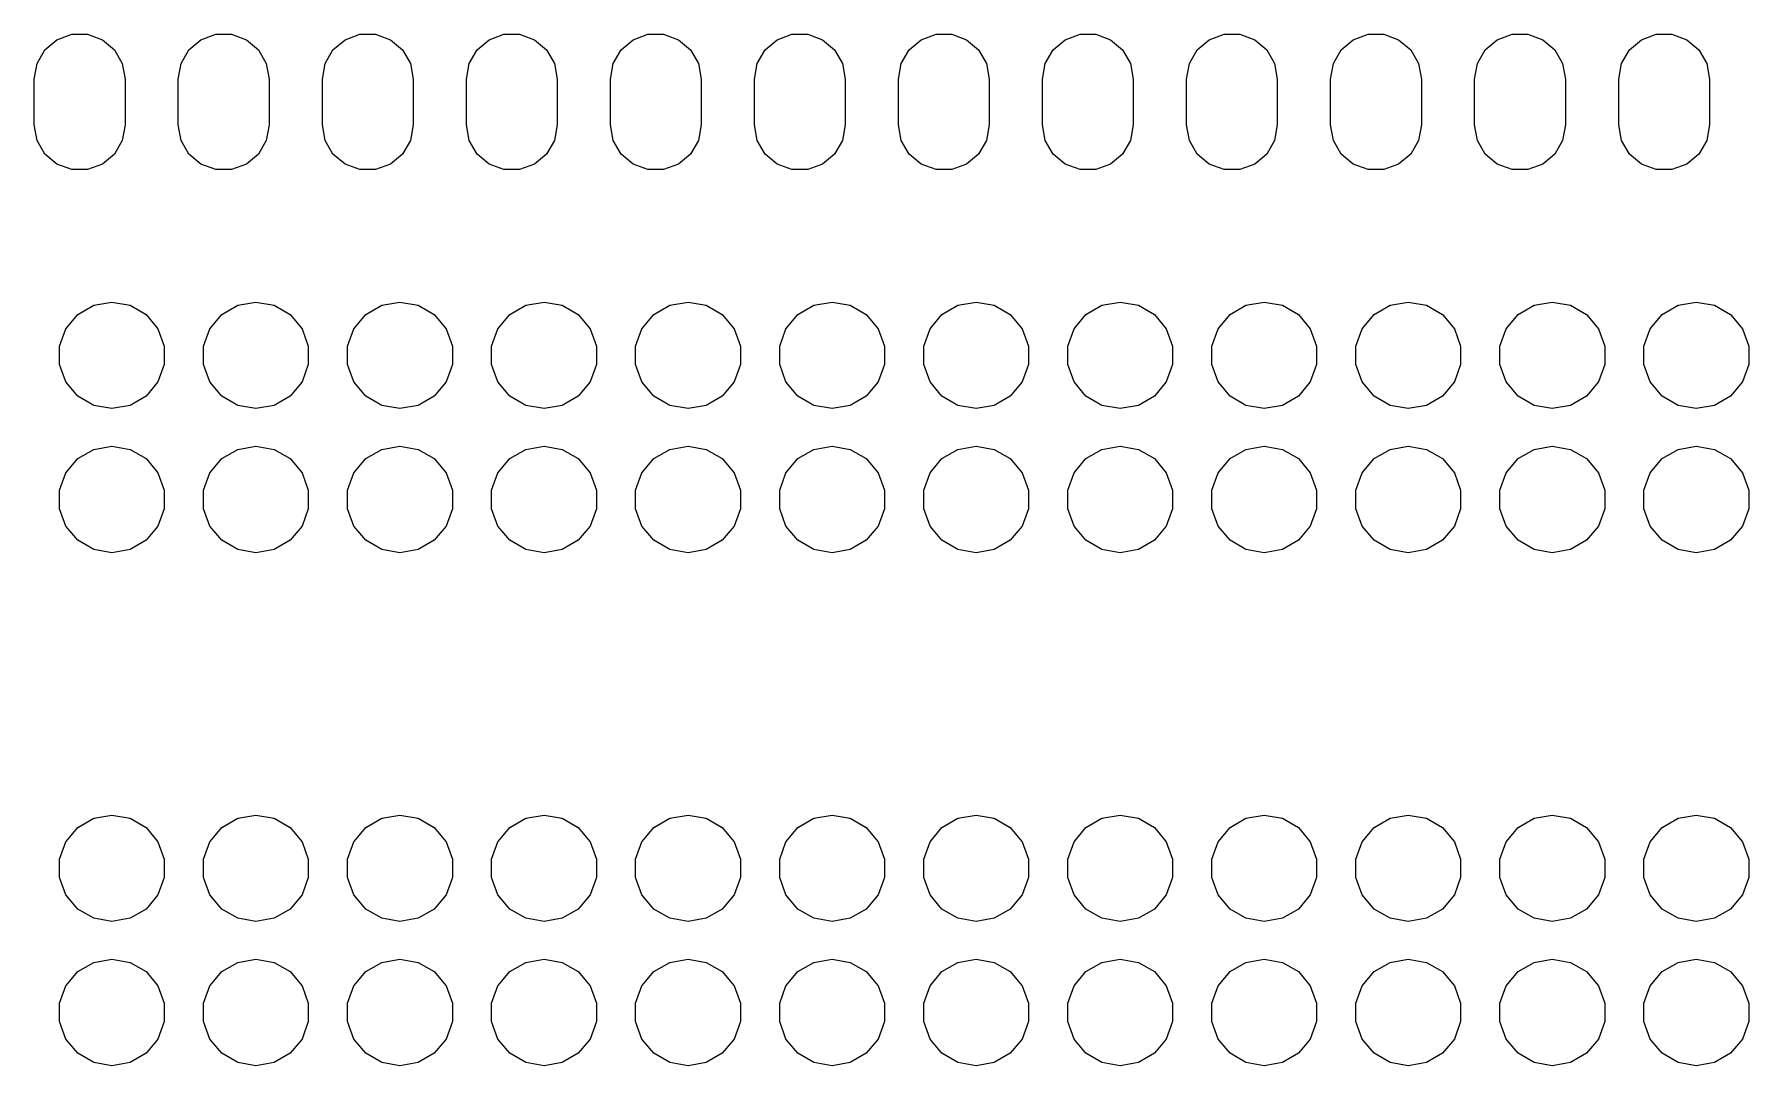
# Model space of a CAD drawing. Extents: x 97.7 to 162.8, y -112.8 to -72.9.
# Drawn here: x 97.69 to 127.92, y -111.43 to -93.25 of the extents above; entities that cross this region are included whole.
import ezdxf

# ---------------------------------------------------------------- set-up
doc = ezdxf.new("R2010")
doc.units = 0
doc.header["$MEASUREMENT"] = 0
doc.layers.add('BLACK', color=7, linetype='CONTINUOUS')

msp = doc.modelspace()

# ---------------------------------------------------------------- linework, layer by layer
at = {"layer": 'Black'}
for p, q in [((97.8787, -93.5262), (98.0915, -93.3476)), ((98.0915, -93.3476), (98.3526, -93.2526)), ((98.3526, -93.2526), (98.6304, -93.2526)), ((98.6304, -93.2526), (98.8915, -93.3476)), ((98.8915, -93.3476), (99.1043, -93.5262)), ((100.419, -93.5262), (100.631, -93.3476)), ((100.631, -93.3476), (100.893, -93.2526)), ((100.893, -93.2526), (101.17, -93.2526)), ((101.17, -93.2526), (101.431, -93.3476)), ((101.431, -93.3476), (101.644, -93.5262)), ((102.959, -93.5262), (103.171, -93.3476)), ((103.171, -93.3476), (103.433, -93.2526)), ((103.433, -93.2526), (103.71, -93.2526)), ((103.71, -93.2526), (103.971, -93.3476)), ((103.971, -93.3476), (104.184, -93.5262)), ((105.499, -93.5262), (105.712, -93.3476)), ((105.712, -93.3476), (105.973, -93.2526)), ((105.973, -93.2526), (106.25, -93.2526)), ((106.25, -93.2526), (106.511, -93.3476)), ((106.511, -93.3476), (106.724, -93.5262)), ((108.039, -93.5262), (108.251, -93.3476)), ((108.251, -93.3476), (108.513, -93.2526)), ((108.513, -93.2526), (108.79, -93.2526)), ((108.79, -93.2526), (109.051, -93.3476)), ((109.051, -93.3476), (109.264, -93.5262)), ((110.579, -93.5262), (110.791, -93.3476)), ((110.791, -93.3476), (111.053, -93.2526)), ((111.053, -93.2526), (111.33, -93.2526)), ((111.33, -93.2526), (111.591, -93.3476)), ((111.591, -93.3476), (111.804, -93.5262)), ((113.119, -93.5262), (113.331, -93.3476)), ((113.331, -93.3476), (113.593, -93.2526)), ((113.593, -93.2526), (113.87, -93.2526)), ((113.87, -93.2526), (114.131, -93.3476)), ((114.131, -93.3476), (114.344, -93.5262)), ((115.659, -93.5262), (115.871, -93.3476)), ((115.871, -93.3476), (116.133, -93.2526)), ((116.133, -93.2526), (116.41, -93.2526)), ((116.41, -93.2526), (116.671, -93.3476)), ((116.671, -93.3476), (116.884, -93.5262)), ((118.199, -93.5262), (118.411, -93.3476)), ((118.411, -93.3476), (118.673, -93.2526)), ((118.673, -93.2526), (118.95, -93.2526)), ((118.95, -93.2526), (119.212, -93.3476)), ((119.212, -93.3476), (119.424, -93.5262)), ((120.739, -93.5262), (120.951, -93.3476)), ((120.951, -93.3476), (121.213, -93.2526)), ((121.213, -93.2526), (121.49, -93.2526)), ((121.49, -93.2526), (121.751, -93.3476)), ((121.751, -93.3476), (121.964, -93.5262)), ((123.279, -93.5262), (123.491, -93.3476)), ((123.491, -93.3476), (123.753, -93.2526)), ((123.753, -93.2526), (124.03, -93.2526)), ((124.03, -93.2526), (124.291, -93.3476)), ((124.291, -93.3476), (124.504, -93.5262)), ((125.819, -93.5262), (126.031, -93.3476)), ((126.031, -93.3476), (126.293, -93.2526)), ((126.293, -93.2526), (126.57, -93.2526)), ((126.57, -93.2526), (126.831, -93.3476)), ((126.831, -93.3476), (127.044, -93.5262)), ((97.7397, -93.7668), (97.8787, -93.5262)), ((99.1043, -93.5262), (99.2433, -93.7668)), ((100.28, -93.7668), (100.419, -93.5262)), ((101.644, -93.5262), (101.783, -93.7668)), ((102.82, -93.7668), (102.959, -93.5262)), ((104.184, -93.5262), (104.323, -93.7668)), ((105.36, -93.7668), (105.499, -93.5262)), ((106.724, -93.5262), (106.863, -93.7668)), ((107.9, -93.7668), (108.039, -93.5262)), ((109.264, -93.5262), (109.403, -93.7668)), ((110.44, -93.7668), (110.579, -93.5262)), ((111.804, -93.5262), (111.943, -93.7668)), ((112.98, -93.7668), (113.119, -93.5262)), ((114.344, -93.5262), (114.483, -93.7668)), ((115.52, -93.7668), (115.659, -93.5262)), ((116.884, -93.5262), (117.023, -93.7668)), ((118.06, -93.7668), (118.199, -93.5262)), ((119.424, -93.5262), (119.563, -93.7668)), ((120.6, -93.7668), (120.739, -93.5262)), ((121.964, -93.5262), (122.103, -93.7668)), ((123.14, -93.7668), (123.279, -93.5262)), ((124.504, -93.5262), (124.643, -93.7668)), ((125.68, -93.7668), (125.819, -93.5262)), ((127.044, -93.5262), (127.183, -93.7668)), ((97.6915, -94.0404), (97.7397, -93.7668)), ((99.2433, -93.7668), (99.2915, -94.0404)), ((100.231, -94.0404), (100.28, -93.7668)), ((101.783, -93.7668), (101.831, -94.0404)), ((102.771, -94.0404), (102.82, -93.7668)), ((104.323, -93.7668), (104.371, -94.0404)), ((105.311, -94.0404), (105.36, -93.7668)), ((106.863, -93.7668), (106.911, -94.0404)), ((107.852, -94.0404), (107.9, -93.7668)), ((109.403, -93.7668), (109.451, -94.0404)), ((110.391, -94.0404), (110.44, -93.7668)), ((111.943, -93.7668), (111.991, -94.0404)), ((112.931, -94.0404), (112.98, -93.7668)), ((114.483, -93.7668), (114.531, -94.0404)), ((115.471, -94.0404), (115.52, -93.7668)), ((117.023, -93.7668), (117.072, -94.0404)), ((118.011, -94.0404), (118.06, -93.7668)), ((119.563, -93.7668), (119.611, -94.0404)), ((120.551, -94.0404), (120.6, -93.7668)), ((122.103, -93.7668), (122.151, -94.0404)), ((123.091, -94.0404), (123.14, -93.7668)), ((124.643, -93.7668), (124.691, -94.0404)), ((125.631, -94.0404), (125.68, -93.7668)), ((127.183, -93.7668), (127.231, -94.0404)), ((97.6915, -94.8496), (97.6915, -94.0404)), ((99.2915, -94.0404), (99.2915, -94.8496)), ((100.231, -94.8496), (100.231, -94.0404)), ((101.831, -94.0404), (101.831, -94.8496)), ((102.771, -94.8496), (102.771, -94.0404)), ((104.371, -94.0404), (104.371, -94.8496)), ((105.311, -94.8496), (105.311, -94.0404)), ((106.911, -94.0404), (106.911, -94.8496)), ((107.852, -94.8496), (107.852, -94.0404)), ((109.451, -94.0404), (109.451, -94.8496)), ((110.391, -94.8496), (110.391, -94.0404)), ((111.991, -94.0404), (111.991, -94.8496)), ((112.931, -94.8496), (112.931, -94.0404)), ((114.531, -94.0404), (114.531, -94.8496)), ((115.471, -94.8496), (115.471, -94.0404)), ((117.072, -94.0404), (117.072, -94.8496)), ((118.011, -94.8496), (118.011, -94.0404)), ((119.611, -94.0404), (119.611, -94.8496)), ((120.551, -94.8496), (120.551, -94.0404)), ((122.151, -94.0404), (122.151, -94.8496)), ((123.091, -94.8496), (123.091, -94.0404)), ((124.691, -94.0404), (124.691, -94.8496)), ((125.631, -94.8496), (125.631, -94.0404)), ((127.231, -94.0404), (127.231, -94.8496)), ((97.7397, -95.1232), (97.6915, -94.8496)), ((99.2915, -94.8496), (99.2433, -95.1232)), ((100.28, -95.1232), (100.231, -94.8496)), ((101.831, -94.8496), (101.783, -95.1232)), ((102.82, -95.1232), (102.771, -94.8496)), ((104.371, -94.8496), (104.323, -95.1232)), ((105.36, -95.1232), (105.311, -94.8496)), ((106.911, -94.8496), (106.863, -95.1232)), ((107.9, -95.1232), (107.852, -94.8496)), ((109.451, -94.8496), (109.403, -95.1232)), ((110.44, -95.1232), (110.391, -94.8496)), ((111.991, -94.8496), (111.943, -95.1232)), ((112.98, -95.1232), (112.931, -94.8496)), ((114.531, -94.8496), (114.483, -95.1232)), ((115.52, -95.1232), (115.471, -94.8496)), ((117.072, -94.8496), (117.023, -95.1232)), ((118.06, -95.1232), (118.011, -94.8496)), ((119.611, -94.8496), (119.563, -95.1232)), ((120.6, -95.1232), (120.551, -94.8496)), ((122.151, -94.8496), (122.103, -95.1232)), ((123.14, -95.1232), (123.091, -94.8496)), ((124.691, -94.8496), (124.643, -95.1232)), ((125.68, -95.1232), (125.631, -94.8496)), ((127.231, -94.8496), (127.183, -95.1232)), ((97.8787, -95.3638), (97.7397, -95.1232)), ((99.2433, -95.1232), (99.1043, -95.3638)), ((100.419, -95.3638), (100.28, -95.1232)), ((101.783, -95.1232), (101.644, -95.3638)), ((102.959, -95.3638), (102.82, -95.1232)), ((104.323, -95.1232), (104.184, -95.3638)), ((105.499, -95.3638), (105.36, -95.1232)), ((106.863, -95.1232), (106.724, -95.3638)), ((108.039, -95.3638), (107.9, -95.1232)), ((109.403, -95.1232), (109.264, -95.3638)), ((110.579, -95.3638), (110.44, -95.1232)), ((111.943, -95.1232), (111.804, -95.3638)), ((113.119, -95.3638), (112.98, -95.1232)), ((114.483, -95.1232), (114.344, -95.3638)), ((115.659, -95.3638), (115.52, -95.1232)), ((117.023, -95.1232), (116.884, -95.3638)), ((118.199, -95.3638), (118.06, -95.1232)), ((119.563, -95.1232), (119.424, -95.3638)), ((120.739, -95.3638), (120.6, -95.1232)), ((122.103, -95.1232), (121.964, -95.3638)), ((123.279, -95.3638), (123.14, -95.1232)), ((124.643, -95.1232), (124.504, -95.3638)), ((125.819, -95.3638), (125.68, -95.1232)), ((127.183, -95.1232), (127.044, -95.3638)), ((98.0915, -95.5424), (97.8787, -95.3638)), ((99.1043, -95.3638), (98.8915, -95.5424)), ((100.631, -95.5424), (100.419, -95.3638)), ((101.644, -95.3638), (101.431, -95.5424)), ((103.171, -95.5424), (102.959, -95.3638)), ((104.184, -95.3638), (103.971, -95.5424)), ((105.712, -95.5424), (105.499, -95.3638)), ((106.724, -95.3638), (106.511, -95.5424)), ((108.251, -95.5424), (108.039, -95.3638)), ((109.264, -95.3638), (109.051, -95.5424)), ((110.791, -95.5424), (110.579, -95.3638)), ((111.804, -95.3638), (111.591, -95.5424)), ((113.331, -95.5424), (113.119, -95.3638)), ((114.344, -95.3638), (114.131, -95.5424)), ((115.871, -95.5424), (115.659, -95.3638)), ((116.884, -95.3638), (116.671, -95.5424)), ((118.411, -95.5424), (118.199, -95.3638)), ((119.424, -95.3638), (119.212, -95.5424)), ((120.951, -95.5424), (120.739, -95.3638)), ((121.964, -95.3638), (121.751, -95.5424)), ((123.491, -95.5424), (123.279, -95.3638)), ((124.504, -95.3638), (124.291, -95.5424)), ((126.031, -95.5424), (125.819, -95.3638)), ((127.044, -95.3638), (126.831, -95.5424)), ((98.3526, -95.6374), (98.0915, -95.5424)), ((98.6304, -95.6374), (98.3526, -95.6374)), ((98.8915, -95.5424), (98.6304, -95.6374)), ((100.893, -95.6374), (100.631, -95.5424)), ((101.17, -95.6374), (100.893, -95.6374)), ((101.431, -95.5424), (101.17, -95.6374)), ((103.433, -95.6374), (103.171, -95.5424)), ((103.71, -95.6374), (103.433, -95.6374)), ((103.971, -95.5424), (103.71, -95.6374)), ((105.973, -95.6374), (105.712, -95.5424)), ((106.25, -95.6374), (105.973, -95.6374)), ((106.511, -95.5424), (106.25, -95.6374)), ((108.513, -95.6374), (108.251, -95.5424)), ((108.79, -95.6374), (108.513, -95.6374)), ((109.051, -95.5424), (108.79, -95.6374)), ((111.053, -95.6374), (110.791, -95.5424)), ((111.33, -95.6374), (111.053, -95.6374)), ((111.591, -95.5424), (111.33, -95.6374)), ((113.593, -95.6374), (113.331, -95.5424)), ((113.87, -95.6374), (113.593, -95.6374)), ((114.131, -95.5424), (113.87, -95.6374)), ((116.133, -95.6374), (115.871, -95.5424)), ((116.41, -95.6374), (116.133, -95.6374)), ((116.671, -95.5424), (116.41, -95.6374)), ((118.673, -95.6374), (118.411, -95.5424)), ((118.95, -95.6374), (118.673, -95.6374)), ((119.212, -95.5424), (118.95, -95.6374)), ((121.213, -95.6374), (120.951, -95.5424)), ((121.49, -95.6374), (121.213, -95.6374)), ((121.751, -95.5424), (121.49, -95.6374)), ((123.753, -95.6374), (123.491, -95.5424)), ((124.03, -95.6374), (123.753, -95.6374)), ((124.291, -95.5424), (124.03, -95.6374)), ((126.293, -95.6374), (126.031, -95.5424)), ((126.57, -95.6374), (126.293, -95.6374)), ((126.831, -95.5424), (126.57, -95.6374)), ((98.2472, -98.4407), (98.4567, -98.191)), ((98.4567, -98.191), (98.739, -98.028)), ((98.739, -98.028), (99.06, -97.9714)), ((99.06, -97.9714), (99.381, -98.028)), ((99.381, -98.028), (99.6633, -98.191)), ((99.6633, -98.191), (99.8728, -98.4407)), ((100.787, -98.4407), (100.997, -98.191)), ((100.997, -98.191), (101.279, -98.028)), ((101.279, -98.028), (101.6, -97.9714)), ((101.6, -97.9714), (101.921, -98.028)), ((101.921, -98.028), (102.203, -98.191)), ((102.203, -98.191), (102.413, -98.4407)), ((103.327, -98.4407), (103.537, -98.191)), ((103.537, -98.191), (103.819, -98.028)), ((103.819, -98.028), (104.14, -97.9714)), ((104.14, -97.9714), (104.461, -98.028)), ((104.461, -98.028), (104.743, -98.191)), ((104.743, -98.191), (104.953, -98.4407)), ((105.867, -98.4407), (106.077, -98.191)), ((106.077, -98.191), (106.359, -98.028)), ((106.359, -98.028), (106.68, -97.9714)), ((106.68, -97.9714), (107.001, -98.028)), ((107.001, -98.028), (107.283, -98.191)), ((107.283, -98.191), (107.493, -98.4407)), ((108.407, -98.4407), (108.617, -98.191)), ((108.617, -98.191), (108.899, -98.028)), ((108.899, -98.028), (109.22, -97.9714)), ((109.22, -97.9714), (109.541, -98.028)), ((109.541, -98.028), (109.823, -98.191)), ((109.823, -98.191), (110.033, -98.4407)), ((110.947, -98.4407), (111.157, -98.191)), ((111.157, -98.191), (111.439, -98.028)), ((111.439, -98.028), (111.76, -97.9714)), ((111.76, -97.9714), (112.081, -98.028)), ((112.081, -98.028), (112.363, -98.191)), ((112.363, -98.191), (112.573, -98.4407)), ((113.487, -98.4407), (113.697, -98.191)), ((113.697, -98.191), (113.979, -98.028)), ((113.979, -98.028), (114.3, -97.9714)), ((114.3, -97.9714), (114.621, -98.028)), ((114.621, -98.028), (114.903, -98.191)), ((114.903, -98.191), (115.113, -98.4407)), ((116.027, -98.4407), (116.237, -98.191)), ((116.237, -98.191), (116.519, -98.028)), ((116.519, -98.028), (116.84, -97.9714)), ((116.84, -97.9714), (117.161, -98.028)), ((117.161, -98.028), (117.443, -98.191)), ((117.443, -98.191), (117.653, -98.4407)), ((118.567, -98.4407), (118.777, -98.191)), ((118.777, -98.191), (119.059, -98.028)), ((119.059, -98.028), (119.38, -97.9714)), ((119.38, -97.9714), (119.701, -98.028)), ((119.701, -98.028), (119.983, -98.191)), ((119.983, -98.191), (120.193, -98.4407)), ((121.107, -98.4407), (121.317, -98.191)), ((121.317, -98.191), (121.599, -98.028)), ((121.599, -98.028), (121.92, -97.9714)), ((121.92, -97.9714), (122.241, -98.028)), ((122.241, -98.028), (122.523, -98.191)), ((122.523, -98.191), (122.733, -98.4407)), ((123.647, -98.4407), (123.857, -98.191)), ((123.857, -98.191), (124.139, -98.028)), ((124.139, -98.028), (124.46, -97.9714)), ((124.46, -97.9714), (124.781, -98.028)), ((124.781, -98.028), (125.063, -98.191)), ((125.063, -98.191), (125.273, -98.4407)), ((126.187, -98.4407), (126.397, -98.191)), ((126.397, -98.191), (126.679, -98.028)), ((126.679, -98.028), (127, -97.9714)), ((127, -97.9714), (127.321, -98.028)), ((127.321, -98.028), (127.603, -98.191)), ((127.603, -98.191), (127.813, -98.4407)), ((98.1357, -98.747), (98.2472, -98.4407)), ((99.8728, -98.4407), (99.9843, -98.747)), ((100.676, -98.747), (100.787, -98.4407)), ((102.413, -98.4407), (102.524, -98.747)), ((103.216, -98.747), (103.327, -98.4407)), ((104.953, -98.4407), (105.064, -98.747)), ((105.756, -98.747), (105.867, -98.4407)), ((107.493, -98.4407), (107.604, -98.747)), ((108.296, -98.747), (108.407, -98.4407)), ((110.033, -98.4407), (110.144, -98.747)), ((110.836, -98.747), (110.947, -98.4407)), ((112.573, -98.4407), (112.684, -98.747)), ((113.376, -98.747), (113.487, -98.4407)), ((115.113, -98.4407), (115.224, -98.747)), ((115.916, -98.747), (116.027, -98.4407)), ((117.653, -98.4407), (117.764, -98.747)), ((118.456, -98.747), (118.567, -98.4407)), ((120.193, -98.4407), (120.304, -98.747)), ((120.996, -98.747), (121.107, -98.4407)), ((122.733, -98.4407), (122.844, -98.747)), ((123.536, -98.747), (123.647, -98.4407)), ((125.273, -98.4407), (125.384, -98.747)), ((126.076, -98.747), (126.187, -98.4407)), ((127.813, -98.4407), (127.924, -98.747)), ((98.1357, -99.073), (98.1357, -98.747)), ((99.9843, -98.747), (99.9843, -99.073)), ((100.676, -99.073), (100.676, -98.747)), ((102.524, -98.747), (102.524, -99.073)), ((103.216, -99.073), (103.216, -98.747)), ((105.064, -98.747), (105.064, -99.073)), ((105.756, -99.073), (105.756, -98.747)), ((107.604, -98.747), (107.604, -99.073)), ((108.296, -99.073), (108.296, -98.747)), ((110.144, -98.747), (110.144, -99.073)), ((110.836, -99.073), (110.836, -98.747)), ((112.684, -98.747), (112.684, -99.073)), ((113.376, -99.073), (113.376, -98.747)), ((115.224, -98.747), (115.224, -99.073)), ((115.916, -99.073), (115.916, -98.747)), ((117.764, -98.747), (117.764, -99.073)), ((118.456, -99.073), (118.456, -98.747)), ((120.304, -98.747), (120.304, -99.073)), ((120.996, -99.073), (120.996, -98.747)), ((122.844, -98.747), (122.844, -99.073)), ((123.536, -99.073), (123.536, -98.747)), ((125.384, -98.747), (125.384, -99.073)), ((126.076, -99.073), (126.076, -98.747)), ((127.924, -98.747), (127.924, -99.073)), ((98.2472, -99.3793), (98.1357, -99.073)), ((99.9843, -99.073), (99.8728, -99.3793)), ((100.787, -99.3793), (100.676, -99.073)), ((102.524, -99.073), (102.413, -99.3793)), ((103.327, -99.3793), (103.216, -99.073)), ((105.064, -99.073), (104.953, -99.3793)), ((105.867, -99.3793), (105.756, -99.073)), ((107.604, -99.073), (107.493, -99.3793)), ((108.407, -99.3793), (108.296, -99.073)), ((110.144, -99.073), (110.033, -99.3793)), ((110.947, -99.3793), (110.836, -99.073)), ((112.684, -99.073), (112.573, -99.3793)), ((113.487, -99.3793), (113.376, -99.073)), ((115.224, -99.073), (115.113, -99.3793)), ((116.027, -99.3793), (115.916, -99.073)), ((117.764, -99.073), (117.653, -99.3793)), ((118.567, -99.3793), (118.456, -99.073)), ((120.304, -99.073), (120.193, -99.3793)), ((121.107, -99.3793), (120.996, -99.073)), ((122.844, -99.073), (122.733, -99.3793)), ((123.647, -99.3793), (123.536, -99.073)), ((125.384, -99.073), (125.273, -99.3793)), ((126.187, -99.3793), (126.076, -99.073)), ((127.924, -99.073), (127.813, -99.3793)), ((98.4567, -99.629), (98.2472, -99.3793)), ((99.8728, -99.3793), (99.6633, -99.629)), ((100.997, -99.629), (100.787, -99.3793)), ((102.413, -99.3793), (102.203, -99.629)), ((103.537, -99.629), (103.327, -99.3793)), ((104.953, -99.3793), (104.743, -99.629)), ((106.077, -99.629), (105.867, -99.3793)), ((107.493, -99.3793), (107.283, -99.629)), ((108.617, -99.629), (108.407, -99.3793)), ((110.033, -99.3793), (109.823, -99.629)), ((111.157, -99.629), (110.947, -99.3793)), ((112.573, -99.3793), (112.363, -99.629)), ((113.697, -99.629), (113.487, -99.3793)), ((115.113, -99.3793), (114.903, -99.629)), ((116.237, -99.629), (116.027, -99.3793)), ((117.653, -99.3793), (117.443, -99.629)), ((118.777, -99.629), (118.567, -99.3793)), ((120.193, -99.3793), (119.983, -99.629)), ((121.317, -99.629), (121.107, -99.3793)), ((122.733, -99.3793), (122.523, -99.629)), ((123.857, -99.629), (123.647, -99.3793)), ((125.273, -99.3793), (125.063, -99.629)), ((126.397, -99.629), (126.187, -99.3793)), ((127.813, -99.3793), (127.603, -99.629)), ((98.739, -99.792), (98.4567, -99.629)), ((99.6633, -99.629), (99.381, -99.792)), ((101.279, -99.792), (100.997, -99.629)), ((102.203, -99.629), (101.921, -99.792)), ((103.819, -99.792), (103.537, -99.629)), ((104.743, -99.629), (104.461, -99.792)), ((106.359, -99.792), (106.077, -99.629)), ((107.283, -99.629), (107.001, -99.792)), ((108.899, -99.792), (108.617, -99.629)), ((109.823, -99.629), (109.541, -99.792)), ((111.439, -99.792), (111.157, -99.629)), ((112.363, -99.629), (112.081, -99.792)), ((113.979, -99.792), (113.697, -99.629)), ((114.903, -99.629), (114.621, -99.792)), ((116.519, -99.792), (116.237, -99.629)), ((117.443, -99.629), (117.161, -99.792)), ((119.059, -99.792), (118.777, -99.629)), ((119.983, -99.629), (119.701, -99.792)), ((121.599, -99.792), (121.317, -99.629)), ((122.523, -99.629), (122.241, -99.792)), ((124.139, -99.792), (123.857, -99.629)), ((125.063, -99.629), (124.781, -99.792)), ((126.679, -99.792), (126.397, -99.629)), ((127.603, -99.629), (127.321, -99.792)), ((99.06, -99.8486), (98.739, -99.792)), ((99.381, -99.792), (99.06, -99.8486)), ((101.6, -99.8486), (101.279, -99.792)), ((101.921, -99.792), (101.6, -99.8486)), ((104.14, -99.8486), (103.819, -99.792)), ((104.461, -99.792), (104.14, -99.8486)), ((106.68, -99.8486), (106.359, -99.792)), ((107.001, -99.792), (106.68, -99.8486)), ((109.22, -99.8486), (108.899, -99.792)), ((109.541, -99.792), (109.22, -99.8486)), ((111.76, -99.8486), (111.439, -99.792)), ((112.081, -99.792), (111.76, -99.8486)), ((114.3, -99.8486), (113.979, -99.792)), ((114.621, -99.792), (114.3, -99.8486)), ((116.84, -99.8486), (116.519, -99.792)), ((117.161, -99.792), (116.84, -99.8486)), ((119.38, -99.8486), (119.059, -99.792)), ((119.701, -99.792), (119.38, -99.8486)), ((121.92, -99.8486), (121.599, -99.792)), ((122.241, -99.792), (121.92, -99.8486)), ((124.46, -99.8486), (124.139, -99.792)), ((124.781, -99.792), (124.46, -99.8486)), ((127, -99.8486), (126.679, -99.792)), ((127.321, -99.792), (127, -99.8486)), ((98.4567, -100.731), (98.739, -100.568)), ((98.739, -100.568), (99.06, -100.511)), ((99.06, -100.511), (99.381, -100.568)), ((99.381, -100.568), (99.6633, -100.731)), ((100.997, -100.731), (101.279, -100.568)), ((101.279, -100.568), (101.6, -100.511)), ((101.6, -100.511), (101.921, -100.568)), ((101.921, -100.568), (102.203, -100.731)), ((103.537, -100.731), (103.819, -100.568)), ((103.819, -100.568), (104.14, -100.511)), ((104.14, -100.511), (104.461, -100.568)), ((104.461, -100.568), (104.743, -100.731)), ((106.077, -100.731), (106.359, -100.568)), ((106.359, -100.568), (106.68, -100.511)), ((106.68, -100.511), (107.001, -100.568)), ((107.001, -100.568), (107.283, -100.731)), ((108.617, -100.731), (108.899, -100.568)), ((108.899, -100.568), (109.22, -100.511)), ((109.22, -100.511), (109.541, -100.568)), ((109.541, -100.568), (109.823, -100.731)), ((111.157, -100.731), (111.439, -100.568)), ((111.439, -100.568), (111.76, -100.511)), ((111.76, -100.511), (112.081, -100.568)), ((112.081, -100.568), (112.363, -100.731)), ((113.697, -100.731), (113.979, -100.568)), ((113.979, -100.568), (114.3, -100.511)), ((114.3, -100.511), (114.621, -100.568)), ((114.621, -100.568), (114.903, -100.731)), ((116.237, -100.731), (116.519, -100.568)), ((116.519, -100.568), (116.84, -100.511)), ((116.84, -100.511), (117.161, -100.568)), ((117.161, -100.568), (117.443, -100.731)), ((118.777, -100.731), (119.059, -100.568)), ((119.059, -100.568), (119.38, -100.511)), ((119.38, -100.511), (119.701, -100.568)), ((119.701, -100.568), (119.983, -100.731)), ((121.317, -100.731), (121.599, -100.568)), ((121.599, -100.568), (121.92, -100.511)), ((121.92, -100.511), (122.241, -100.568)), ((122.241, -100.568), (122.523, -100.731)), ((123.857, -100.731), (124.139, -100.568)), ((124.139, -100.568), (124.46, -100.511)), ((124.46, -100.511), (124.781, -100.568)), ((124.781, -100.568), (125.063, -100.731)), ((126.397, -100.731), (126.679, -100.568)), ((126.679, -100.568), (127, -100.511)), ((127, -100.511), (127.321, -100.568)), ((127.321, -100.568), (127.603, -100.731)), ((98.2472, -100.981), (98.4567, -100.731)), ((99.6633, -100.731), (99.8728, -100.981)), ((100.787, -100.981), (100.997, -100.731)), ((102.203, -100.731), (102.413, -100.981)), ((103.327, -100.981), (103.537, -100.731)), ((104.743, -100.731), (104.953, -100.981)), ((105.867, -100.981), (106.077, -100.731)), ((107.283, -100.731), (107.493, -100.981)), ((108.407, -100.981), (108.617, -100.731)), ((109.823, -100.731), (110.033, -100.981)), ((110.947, -100.981), (111.157, -100.731)), ((112.363, -100.731), (112.573, -100.981)), ((113.487, -100.981), (113.697, -100.731)), ((114.903, -100.731), (115.113, -100.981)), ((116.027, -100.981), (116.237, -100.731)), ((117.443, -100.731), (117.653, -100.981)), ((118.567, -100.981), (118.777, -100.731)), ((119.983, -100.731), (120.193, -100.981)), ((121.107, -100.981), (121.317, -100.731)), ((122.523, -100.731), (122.733, -100.981)), ((123.647, -100.981), (123.857, -100.731)), ((125.063, -100.731), (125.273, -100.981)), ((126.187, -100.981), (126.397, -100.731)), ((127.603, -100.731), (127.813, -100.981)), ((98.1357, -101.287), (98.2472, -100.981)), ((99.8728, -100.981), (99.9843, -101.287)), ((100.676, -101.287), (100.787, -100.981)), ((102.413, -100.981), (102.524, -101.287)), ((103.216, -101.287), (103.327, -100.981)), ((104.953, -100.981), (105.064, -101.287)), ((105.756, -101.287), (105.867, -100.981)), ((107.493, -100.981), (107.604, -101.287)), ((108.296, -101.287), (108.407, -100.981)), ((110.033, -100.981), (110.144, -101.287)), ((110.836, -101.287), (110.947, -100.981)), ((112.573, -100.981), (112.684, -101.287)), ((113.376, -101.287), (113.487, -100.981)), ((115.113, -100.981), (115.224, -101.287)), ((115.916, -101.287), (116.027, -100.981)), ((117.653, -100.981), (117.764, -101.287)), ((118.456, -101.287), (118.567, -100.981)), ((120.193, -100.981), (120.304, -101.287)), ((120.996, -101.287), (121.107, -100.981)), ((122.733, -100.981), (122.844, -101.287)), ((123.536, -101.287), (123.647, -100.981)), ((125.273, -100.981), (125.384, -101.287)), ((126.076, -101.287), (126.187, -100.981)), ((127.813, -100.981), (127.924, -101.287)), ((98.1357, -101.613), (98.1357, -101.287)), ((99.9843, -101.287), (99.9843, -101.613)), ((100.676, -101.613), (100.676, -101.287)), ((102.524, -101.287), (102.524, -101.613)), ((103.216, -101.613), (103.216, -101.287)), ((105.064, -101.287), (105.064, -101.613)), ((105.756, -101.613), (105.756, -101.287)), ((107.604, -101.287), (107.604, -101.613)), ((108.296, -101.613), (108.296, -101.287)), ((110.144, -101.287), (110.144, -101.613)), ((110.836, -101.613), (110.836, -101.287)), ((112.684, -101.287), (112.684, -101.613)), ((113.376, -101.613), (113.376, -101.287)), ((115.224, -101.287), (115.224, -101.613)), ((115.916, -101.613), (115.916, -101.287)), ((117.764, -101.287), (117.764, -101.613)), ((118.456, -101.613), (118.456, -101.287)), ((120.304, -101.287), (120.304, -101.613)), ((120.996, -101.613), (120.996, -101.287)), ((122.844, -101.287), (122.844, -101.613)), ((123.536, -101.613), (123.536, -101.287)), ((125.384, -101.287), (125.384, -101.613)), ((126.076, -101.613), (126.076, -101.287)), ((127.924, -101.287), (127.924, -101.613)), ((98.2472, -101.919), (98.1357, -101.613)), ((99.9843, -101.613), (99.8728, -101.919)), ((100.787, -101.919), (100.676, -101.613)), ((102.524, -101.613), (102.413, -101.919)), ((103.327, -101.919), (103.216, -101.613)), ((105.064, -101.613), (104.953, -101.919)), ((105.867, -101.919), (105.756, -101.613)), ((107.604, -101.613), (107.493, -101.919)), ((108.407, -101.919), (108.296, -101.613)), ((110.144, -101.613), (110.033, -101.919)), ((110.947, -101.919), (110.836, -101.613)), ((112.684, -101.613), (112.573, -101.919)), ((113.487, -101.919), (113.376, -101.613)), ((115.224, -101.613), (115.113, -101.919)), ((116.027, -101.919), (115.916, -101.613)), ((117.764, -101.613), (117.653, -101.919)), ((118.567, -101.919), (118.456, -101.613)), ((120.304, -101.613), (120.193, -101.919)), ((121.107, -101.919), (120.996, -101.613)), ((122.844, -101.613), (122.733, -101.919)), ((123.647, -101.919), (123.536, -101.613)), ((125.384, -101.613), (125.273, -101.919)), ((126.187, -101.919), (126.076, -101.613)), ((127.924, -101.613), (127.813, -101.919)), ((98.4567, -102.169), (98.2472, -101.919)), ((98.739, -102.332), (98.4567, -102.169)), ((99.6633, -102.169), (99.381, -102.332)), ((99.8728, -101.919), (99.6633, -102.169)), ((100.997, -102.169), (100.787, -101.919)), ((101.279, -102.332), (100.997, -102.169)), ((102.203, -102.169), (101.921, -102.332)), ((102.413, -101.919), (102.203, -102.169)), ((103.537, -102.169), (103.327, -101.919)), ((103.819, -102.332), (103.537, -102.169)), ((104.743, -102.169), (104.461, -102.332)), ((104.953, -101.919), (104.743, -102.169)), ((106.077, -102.169), (105.867, -101.919)), ((106.359, -102.332), (106.077, -102.169)), ((107.283, -102.169), (107.001, -102.332)), ((107.493, -101.919), (107.283, -102.169)), ((108.617, -102.169), (108.407, -101.919)), ((108.899, -102.332), (108.617, -102.169)), ((109.823, -102.169), (109.541, -102.332)), ((110.033, -101.919), (109.823, -102.169)), ((111.157, -102.169), (110.947, -101.919)), ((111.439, -102.332), (111.157, -102.169)), ((112.363, -102.169), (112.081, -102.332)), ((112.573, -101.919), (112.363, -102.169)), ((113.697, -102.169), (113.487, -101.919)), ((113.979, -102.332), (113.697, -102.169)), ((114.903, -102.169), (114.621, -102.332)), ((115.113, -101.919), (114.903, -102.169)), ((116.237, -102.169), (116.027, -101.919)), ((116.519, -102.332), (116.237, -102.169)), ((117.443, -102.169), (117.161, -102.332)), ((117.653, -101.919), (117.443, -102.169)), ((118.777, -102.169), (118.567, -101.919)), ((119.059, -102.332), (118.777, -102.169)), ((119.983, -102.169), (119.701, -102.332)), ((120.193, -101.919), (119.983, -102.169)), ((121.317, -102.169), (121.107, -101.919)), ((121.599, -102.332), (121.317, -102.169)), ((122.523, -102.169), (122.241, -102.332)), ((122.733, -101.919), (122.523, -102.169)), ((123.857, -102.169), (123.647, -101.919)), ((124.139, -102.332), (123.857, -102.169)), ((125.063, -102.169), (124.781, -102.332)), ((125.273, -101.919), (125.063, -102.169)), ((126.397, -102.169), (126.187, -101.919)), ((126.679, -102.332), (126.397, -102.169)), ((127.603, -102.169), (127.321, -102.332)), ((127.813, -101.919), (127.603, -102.169)), ((99.06, -102.389), (98.739, -102.332)), ((99.381, -102.332), (99.06, -102.389)), ((101.6, -102.389), (101.279, -102.332)), ((101.921, -102.332), (101.6, -102.389)), ((104.14, -102.389), (103.819, -102.332)), ((104.461, -102.332), (104.14, -102.389)), ((106.68, -102.389), (106.359, -102.332)), ((107.001, -102.332), (106.68, -102.389)), ((109.22, -102.389), (108.899, -102.332)), ((109.541, -102.332), (109.22, -102.389)), ((111.76, -102.389), (111.439, -102.332)), ((112.081, -102.332), (111.76, -102.389)), ((114.3, -102.389), (113.979, -102.332)), ((114.621, -102.332), (114.3, -102.389)), ((116.84, -102.389), (116.519, -102.332)), ((117.161, -102.332), (116.84, -102.389)), ((119.38, -102.389), (119.059, -102.332)), ((119.701, -102.332), (119.38, -102.389)), ((121.92, -102.389), (121.599, -102.332)), ((122.241, -102.332), (121.92, -102.389)), ((124.46, -102.389), (124.139, -102.332)), ((124.781, -102.332), (124.46, -102.389)), ((127, -102.389), (126.679, -102.332)), ((127.321, -102.332), (127, -102.389)), ((98.739, -107.068), (99.06, -107.011)), ((99.06, -107.011), (99.381, -107.068)), ((101.279, -107.068), (101.6, -107.011)), ((101.6, -107.011), (101.921, -107.068)), ((103.819, -107.068), (104.14, -107.011)), ((104.14, -107.011), (104.461, -107.068)), ((106.359, -107.068), (106.68, -107.011)), ((106.68, -107.011), (107.001, -107.068)), ((108.899, -107.068), (109.22, -107.011)), ((109.22, -107.011), (109.541, -107.068)), ((111.439, -107.068), (111.76, -107.011)), ((111.76, -107.011), (112.081, -107.068)), ((113.979, -107.068), (114.3, -107.011)), ((114.3, -107.011), (114.621, -107.068)), ((116.519, -107.068), (116.84, -107.011)), ((116.84, -107.011), (117.161, -107.068)), ((119.059, -107.068), (119.38, -107.011)), ((119.38, -107.011), (119.701, -107.068)), ((121.599, -107.068), (121.92, -107.011)), ((121.92, -107.011), (122.241, -107.068)), ((124.139, -107.068), (124.46, -107.011)), ((124.46, -107.011), (124.781, -107.068)), ((126.679, -107.068), (127, -107.011)), ((127, -107.011), (127.321, -107.068)), ((98.2472, -107.481), (98.4567, -107.231)), ((98.4567, -107.231), (98.739, -107.068)), ((99.381, -107.068), (99.6633, -107.231)), ((99.6633, -107.231), (99.8728, -107.481)), ((100.787, -107.481), (100.997, -107.231)), ((100.997, -107.231), (101.279, -107.068)), ((101.921, -107.068), (102.203, -107.231)), ((102.203, -107.231), (102.413, -107.481)), ((103.327, -107.481), (103.537, -107.231)), ((103.537, -107.231), (103.819, -107.068)), ((104.461, -107.068), (104.743, -107.231)), ((104.743, -107.231), (104.953, -107.481)), ((105.867, -107.481), (106.077, -107.231)), ((106.077, -107.231), (106.359, -107.068)), ((107.001, -107.068), (107.283, -107.231)), ((107.283, -107.231), (107.493, -107.481)), ((108.407, -107.481), (108.617, -107.231)), ((108.617, -107.231), (108.899, -107.068)), ((109.541, -107.068), (109.823, -107.231)), ((109.823, -107.231), (110.033, -107.481)), ((110.947, -107.481), (111.157, -107.231)), ((111.157, -107.231), (111.439, -107.068)), ((112.081, -107.068), (112.363, -107.231)), ((112.363, -107.231), (112.573, -107.481)), ((113.487, -107.481), (113.697, -107.231)), ((113.697, -107.231), (113.979, -107.068)), ((114.621, -107.068), (114.903, -107.231)), ((114.903, -107.231), (115.113, -107.481)), ((116.027, -107.481), (116.237, -107.231)), ((116.237, -107.231), (116.519, -107.068)), ((117.161, -107.068), (117.443, -107.231)), ((117.443, -107.231), (117.653, -107.481)), ((118.567, -107.481), (118.777, -107.231)), ((118.777, -107.231), (119.059, -107.068)), ((119.701, -107.068), (119.983, -107.231)), ((119.983, -107.231), (120.193, -107.481)), ((121.107, -107.481), (121.317, -107.231)), ((121.317, -107.231), (121.599, -107.068)), ((122.241, -107.068), (122.523, -107.231)), ((122.523, -107.231), (122.733, -107.481)), ((123.647, -107.481), (123.857, -107.231)), ((123.857, -107.231), (124.139, -107.068)), ((124.781, -107.068), (125.063, -107.231)), ((125.063, -107.231), (125.273, -107.481)), ((126.187, -107.481), (126.397, -107.231)), ((126.397, -107.231), (126.679, -107.068)), ((127.321, -107.068), (127.603, -107.231)), ((127.603, -107.231), (127.813, -107.481)), ((98.1357, -107.787), (98.2472, -107.481)), ((99.8728, -107.481), (99.9843, -107.787)), ((100.676, -107.787), (100.787, -107.481)), ((102.413, -107.481), (102.524, -107.787)), ((103.216, -107.787), (103.327, -107.481)), ((104.953, -107.481), (105.064, -107.787)), ((105.756, -107.787), (105.867, -107.481)), ((107.493, -107.481), (107.604, -107.787)), ((108.296, -107.787), (108.407, -107.481)), ((110.033, -107.481), (110.144, -107.787)), ((110.836, -107.787), (110.947, -107.481)), ((112.573, -107.481), (112.684, -107.787)), ((113.376, -107.787), (113.487, -107.481)), ((115.113, -107.481), (115.224, -107.787)), ((115.916, -107.787), (116.027, -107.481)), ((117.653, -107.481), (117.764, -107.787)), ((118.456, -107.787), (118.567, -107.481)), ((120.193, -107.481), (120.304, -107.787)), ((120.996, -107.787), (121.107, -107.481)), ((122.733, -107.481), (122.844, -107.787)), ((123.536, -107.787), (123.647, -107.481)), ((125.273, -107.481), (125.384, -107.787)), ((126.076, -107.787), (126.187, -107.481)), ((127.813, -107.481), (127.924, -107.787)), ((98.1357, -108.113), (98.1357, -107.787)), ((99.9843, -107.787), (99.9843, -108.113)), ((100.676, -108.113), (100.676, -107.787)), ((102.524, -107.787), (102.524, -108.113)), ((103.216, -108.113), (103.216, -107.787)), ((105.064, -107.787), (105.064, -108.113)), ((105.756, -108.113), (105.756, -107.787)), ((107.604, -107.787), (107.604, -108.113)), ((108.296, -108.113), (108.296, -107.787)), ((110.144, -107.787), (110.144, -108.113)), ((110.836, -108.113), (110.836, -107.787)), ((112.684, -107.787), (112.684, -108.113)), ((113.376, -108.113), (113.376, -107.787)), ((115.224, -107.787), (115.224, -108.113)), ((115.916, -108.113), (115.916, -107.787)), ((117.764, -107.787), (117.764, -108.113)), ((118.456, -108.113), (118.456, -107.787)), ((120.304, -107.787), (120.304, -108.113)), ((120.996, -108.113), (120.996, -107.787)), ((122.844, -107.787), (122.844, -108.113)), ((123.536, -108.113), (123.536, -107.787)), ((125.384, -107.787), (125.384, -108.113)), ((126.076, -108.113), (126.076, -107.787)), ((127.924, -107.787), (127.924, -108.113)), ((98.2472, -108.419), (98.1357, -108.113)), ((99.9843, -108.113), (99.8728, -108.419)), ((100.787, -108.419), (100.676, -108.113)), ((102.524, -108.113), (102.413, -108.419)), ((103.327, -108.419), (103.216, -108.113)), ((105.064, -108.113), (104.953, -108.419)), ((105.867, -108.419), (105.756, -108.113)), ((107.604, -108.113), (107.493, -108.419)), ((108.407, -108.419), (108.296, -108.113)), ((110.144, -108.113), (110.033, -108.419)), ((110.947, -108.419), (110.836, -108.113)), ((112.684, -108.113), (112.573, -108.419)), ((113.487, -108.419), (113.376, -108.113)), ((115.224, -108.113), (115.113, -108.419)), ((116.027, -108.419), (115.916, -108.113)), ((117.764, -108.113), (117.653, -108.419)), ((118.567, -108.419), (118.456, -108.113)), ((120.304, -108.113), (120.193, -108.419)), ((121.107, -108.419), (120.996, -108.113)), ((122.844, -108.113), (122.733, -108.419)), ((123.647, -108.419), (123.536, -108.113)), ((125.384, -108.113), (125.273, -108.419)), ((126.187, -108.419), (126.076, -108.113)), ((127.924, -108.113), (127.813, -108.419)), ((98.4567, -108.669), (98.2472, -108.419)), ((99.8728, -108.419), (99.6633, -108.669)), ((100.997, -108.669), (100.787, -108.419)), ((102.413, -108.419), (102.203, -108.669)), ((103.537, -108.669), (103.327, -108.419)), ((104.953, -108.419), (104.743, -108.669)), ((106.077, -108.669), (105.867, -108.419)), ((107.493, -108.419), (107.283, -108.669)), ((108.617, -108.669), (108.407, -108.419)), ((110.033, -108.419), (109.823, -108.669)), ((111.157, -108.669), (110.947, -108.419)), ((112.573, -108.419), (112.363, -108.669)), ((113.697, -108.669), (113.487, -108.419)), ((115.113, -108.419), (114.903, -108.669)), ((116.237, -108.669), (116.027, -108.419)), ((117.653, -108.419), (117.443, -108.669)), ((118.777, -108.669), (118.567, -108.419)), ((120.193, -108.419), (119.983, -108.669)), ((121.317, -108.669), (121.107, -108.419)), ((122.733, -108.419), (122.523, -108.669)), ((123.857, -108.669), (123.647, -108.419)), ((125.273, -108.419), (125.063, -108.669)), ((126.397, -108.669), (126.187, -108.419)), ((127.813, -108.419), (127.603, -108.669)), ((98.739, -108.832), (98.4567, -108.669)), ((99.06, -108.889), (98.739, -108.832)), ((99.381, -108.832), (99.06, -108.889)), ((99.6633, -108.669), (99.381, -108.832)), ((101.279, -108.832), (100.997, -108.669)), ((101.6, -108.889), (101.279, -108.832)), ((101.921, -108.832), (101.6, -108.889)), ((102.203, -108.669), (101.921, -108.832)), ((103.819, -108.832), (103.537, -108.669)), ((104.14, -108.889), (103.819, -108.832)), ((104.461, -108.832), (104.14, -108.889)), ((104.743, -108.669), (104.461, -108.832)), ((106.359, -108.832), (106.077, -108.669)), ((106.68, -108.889), (106.359, -108.832)), ((107.001, -108.832), (106.68, -108.889)), ((107.283, -108.669), (107.001, -108.832)), ((108.899, -108.832), (108.617, -108.669)), ((109.22, -108.889), (108.899, -108.832)), ((109.541, -108.832), (109.22, -108.889)), ((109.823, -108.669), (109.541, -108.832)), ((111.439, -108.832), (111.157, -108.669)), ((111.76, -108.889), (111.439, -108.832)), ((112.081, -108.832), (111.76, -108.889)), ((112.363, -108.669), (112.081, -108.832)), ((113.979, -108.832), (113.697, -108.669)), ((114.3, -108.889), (113.979, -108.832)), ((114.621, -108.832), (114.3, -108.889)), ((114.903, -108.669), (114.621, -108.832)), ((116.519, -108.832), (116.237, -108.669)), ((116.84, -108.889), (116.519, -108.832)), ((117.161, -108.832), (116.84, -108.889)), ((117.443, -108.669), (117.161, -108.832)), ((119.059, -108.832), (118.777, -108.669)), ((119.38, -108.889), (119.059, -108.832)), ((119.701, -108.832), (119.38, -108.889)), ((119.983, -108.669), (119.701, -108.832)), ((121.599, -108.832), (121.317, -108.669)), ((121.92, -108.889), (121.599, -108.832)), ((122.241, -108.832), (121.92, -108.889)), ((122.523, -108.669), (122.241, -108.832)), ((124.139, -108.832), (123.857, -108.669)), ((124.46, -108.889), (124.139, -108.832)), ((124.781, -108.832), (124.46, -108.889)), ((125.063, -108.669), (124.781, -108.832)), ((126.679, -108.832), (126.397, -108.669)), ((127, -108.889), (126.679, -108.832)), ((127.321, -108.832), (127, -108.889)), ((127.603, -108.669), (127.321, -108.832)), ((98.4567, -109.771), (98.739, -109.608)), ((98.739, -109.608), (99.06, -109.551)), ((99.06, -109.551), (99.381, -109.608)), ((99.381, -109.608), (99.6633, -109.771)), ((100.997, -109.771), (101.279, -109.608)), ((101.279, -109.608), (101.6, -109.551)), ((101.6, -109.551), (101.921, -109.608)), ((101.921, -109.608), (102.203, -109.771)), ((103.537, -109.771), (103.819, -109.608)), ((103.819, -109.608), (104.14, -109.551)), ((104.14, -109.551), (104.461, -109.608)), ((104.461, -109.608), (104.743, -109.771)), ((106.077, -109.771), (106.359, -109.608)), ((106.359, -109.608), (106.68, -109.551)), ((106.68, -109.551), (107.001, -109.608)), ((107.001, -109.608), (107.283, -109.771)), ((108.617, -109.771), (108.899, -109.608)), ((108.899, -109.608), (109.22, -109.551)), ((109.22, -109.551), (109.541, -109.608)), ((109.541, -109.608), (109.823, -109.771)), ((111.157, -109.771), (111.439, -109.608)), ((111.439, -109.608), (111.76, -109.551)), ((111.76, -109.551), (112.081, -109.608)), ((112.081, -109.608), (112.363, -109.771)), ((113.697, -109.771), (113.979, -109.608)), ((113.979, -109.608), (114.3, -109.551)), ((114.3, -109.551), (114.621, -109.608)), ((114.621, -109.608), (114.903, -109.771)), ((116.237, -109.771), (116.519, -109.608)), ((116.519, -109.608), (116.84, -109.551)), ((116.84, -109.551), (117.161, -109.608)), ((117.161, -109.608), (117.443, -109.771)), ((118.777, -109.771), (119.059, -109.608)), ((119.059, -109.608), (119.38, -109.551)), ((119.38, -109.551), (119.701, -109.608)), ((119.701, -109.608), (119.983, -109.771)), ((121.317, -109.771), (121.599, -109.608)), ((121.599, -109.608), (121.92, -109.551)), ((121.92, -109.551), (122.241, -109.608)), ((122.241, -109.608), (122.523, -109.771)), ((123.857, -109.771), (124.139, -109.608)), ((124.139, -109.608), (124.46, -109.551)), ((124.46, -109.551), (124.781, -109.608)), ((124.781, -109.608), (125.063, -109.771)), ((126.397, -109.771), (126.679, -109.608)), ((126.679, -109.608), (127, -109.551)), ((127, -109.551), (127.321, -109.608)), ((127.321, -109.608), (127.603, -109.771)), ((98.1357, -110.327), (98.2472, -110.021)), ((98.2472, -110.021), (98.4567, -109.771)), ((99.6633, -109.771), (99.8728, -110.021)), ((99.8728, -110.021), (99.9843, -110.327)), ((100.676, -110.327), (100.787, -110.021)), ((100.787, -110.021), (100.997, -109.771)), ((102.203, -109.771), (102.413, -110.021)), ((102.413, -110.021), (102.524, -110.327)), ((103.216, -110.327), (103.327, -110.021)), ((103.327, -110.021), (103.537, -109.771)), ((104.743, -109.771), (104.953, -110.021)), ((104.953, -110.021), (105.064, -110.327)), ((105.756, -110.327), (105.867, -110.021)), ((105.867, -110.021), (106.077, -109.771)), ((107.283, -109.771), (107.493, -110.021)), ((107.493, -110.021), (107.604, -110.327)), ((108.296, -110.327), (108.407, -110.021)), ((108.407, -110.021), (108.617, -109.771)), ((109.823, -109.771), (110.033, -110.021)), ((110.033, -110.021), (110.144, -110.327)), ((110.836, -110.327), (110.947, -110.021)), ((110.947, -110.021), (111.157, -109.771)), ((112.363, -109.771), (112.573, -110.021)), ((112.573, -110.021), (112.684, -110.327)), ((113.376, -110.327), (113.487, -110.021)), ((113.487, -110.021), (113.697, -109.771)), ((114.903, -109.771), (115.113, -110.021)), ((115.113, -110.021), (115.224, -110.327)), ((115.916, -110.327), (116.027, -110.021)), ((116.027, -110.021), (116.237, -109.771)), ((117.443, -109.771), (117.653, -110.021)), ((117.653, -110.021), (117.764, -110.327)), ((118.456, -110.327), (118.567, -110.021)), ((118.567, -110.021), (118.777, -109.771)), ((119.983, -109.771), (120.193, -110.021)), ((120.193, -110.021), (120.304, -110.327)), ((120.996, -110.327), (121.107, -110.021)), ((121.107, -110.021), (121.317, -109.771)), ((122.523, -109.771), (122.733, -110.021)), ((122.733, -110.021), (122.844, -110.327)), ((123.536, -110.327), (123.647, -110.021)), ((123.647, -110.021), (123.857, -109.771)), ((125.063, -109.771), (125.273, -110.021)), ((125.273, -110.021), (125.384, -110.327)), ((126.076, -110.327), (126.187, -110.021)), ((126.187, -110.021), (126.397, -109.771)), ((127.603, -109.771), (127.813, -110.021)), ((127.813, -110.021), (127.924, -110.327)), ((98.1357, -110.653), (98.1357, -110.327)), ((99.9843, -110.327), (99.9843, -110.653)), ((100.676, -110.653), (100.676, -110.327)), ((102.524, -110.327), (102.524, -110.653)), ((103.216, -110.653), (103.216, -110.327)), ((105.064, -110.327), (105.064, -110.653)), ((105.756, -110.653), (105.756, -110.327)), ((107.604, -110.327), (107.604, -110.653)), ((108.296, -110.653), (108.296, -110.327)), ((110.144, -110.327), (110.144, -110.653)), ((110.836, -110.653), (110.836, -110.327)), ((112.684, -110.327), (112.684, -110.653)), ((113.376, -110.653), (113.376, -110.327)), ((115.224, -110.327), (115.224, -110.653)), ((115.916, -110.653), (115.916, -110.327)), ((117.764, -110.327), (117.764, -110.653)), ((118.456, -110.653), (118.456, -110.327)), ((120.304, -110.327), (120.304, -110.653)), ((120.996, -110.653), (120.996, -110.327)), ((122.844, -110.327), (122.844, -110.653)), ((123.536, -110.653), (123.536, -110.327)), ((125.384, -110.327), (125.384, -110.653)), ((126.076, -110.653), (126.076, -110.327)), ((127.924, -110.327), (127.924, -110.653)), ((98.2472, -110.959), (98.1357, -110.653)), ((99.9843, -110.653), (99.8728, -110.959)), ((100.787, -110.959), (100.676, -110.653)), ((102.524, -110.653), (102.413, -110.959)), ((103.327, -110.959), (103.216, -110.653)), ((105.064, -110.653), (104.953, -110.959)), ((105.867, -110.959), (105.756, -110.653)), ((107.604, -110.653), (107.493, -110.959)), ((108.407, -110.959), (108.296, -110.653)), ((110.144, -110.653), (110.033, -110.959)), ((110.947, -110.959), (110.836, -110.653)), ((112.684, -110.653), (112.573, -110.959)), ((113.487, -110.959), (113.376, -110.653)), ((115.224, -110.653), (115.113, -110.959)), ((116.027, -110.959), (115.916, -110.653)), ((117.764, -110.653), (117.653, -110.959)), ((118.567, -110.959), (118.456, -110.653)), ((120.304, -110.653), (120.193, -110.959)), ((121.107, -110.959), (120.996, -110.653)), ((122.844, -110.653), (122.733, -110.959)), ((123.647, -110.959), (123.536, -110.653)), ((125.384, -110.653), (125.273, -110.959)), ((126.187, -110.959), (126.076, -110.653)), ((127.924, -110.653), (127.813, -110.959)), ((98.4567, -111.209), (98.2472, -110.959)), ((98.739, -111.372), (98.4567, -111.209)), ((99.6633, -111.209), (99.381, -111.372)), ((99.8728, -110.959), (99.6633, -111.209)), ((100.997, -111.209), (100.787, -110.959)), ((101.279, -111.372), (100.997, -111.209)), ((102.203, -111.209), (101.921, -111.372)), ((102.413, -110.959), (102.203, -111.209)), ((103.537, -111.209), (103.327, -110.959)), ((103.819, -111.372), (103.537, -111.209)), ((104.743, -111.209), (104.461, -111.372)), ((104.953, -110.959), (104.743, -111.209)), ((106.077, -111.209), (105.867, -110.959)), ((106.359, -111.372), (106.077, -111.209)), ((107.283, -111.209), (107.001, -111.372)), ((107.493, -110.959), (107.283, -111.209)), ((108.617, -111.209), (108.407, -110.959)), ((108.899, -111.372), (108.617, -111.209)), ((109.823, -111.209), (109.541, -111.372)), ((110.033, -110.959), (109.823, -111.209)), ((111.157, -111.209), (110.947, -110.959)), ((111.439, -111.372), (111.157, -111.209)), ((112.363, -111.209), (112.081, -111.372)), ((112.573, -110.959), (112.363, -111.209)), ((113.697, -111.209), (113.487, -110.959)), ((113.979, -111.372), (113.697, -111.209)), ((114.903, -111.209), (114.621, -111.372)), ((115.113, -110.959), (114.903, -111.209)), ((116.237, -111.209), (116.027, -110.959)), ((116.519, -111.372), (116.237, -111.209)), ((117.443, -111.209), (117.161, -111.372)), ((117.653, -110.959), (117.443, -111.209)), ((118.777, -111.209), (118.567, -110.959)), ((119.059, -111.372), (118.777, -111.209)), ((119.983, -111.209), (119.701, -111.372)), ((120.193, -110.959), (119.983, -111.209)), ((121.317, -111.209), (121.107, -110.959)), ((121.599, -111.372), (121.317, -111.209)), ((122.523, -111.209), (122.241, -111.372)), ((122.733, -110.959), (122.523, -111.209)), ((123.857, -111.209), (123.647, -110.959)), ((124.139, -111.372), (123.857, -111.209)), ((125.063, -111.209), (124.781, -111.372)), ((125.273, -110.959), (125.063, -111.209)), ((126.397, -111.209), (126.187, -110.959)), ((126.679, -111.372), (126.397, -111.209)), ((127.603, -111.209), (127.321, -111.372)), ((127.813, -110.959), (127.603, -111.209)), ((99.06, -111.429), (98.739, -111.372)), ((99.381, -111.372), (99.06, -111.429)), ((101.6, -111.429), (101.279, -111.372)), ((101.921, -111.372), (101.6, -111.429)), ((104.14, -111.429), (103.819, -111.372)), ((104.461, -111.372), (104.14, -111.429)), ((106.68, -111.429), (106.359, -111.372)), ((107.001, -111.372), (106.68, -111.429)), ((109.22, -111.429), (108.899, -111.372)), ((109.541, -111.372), (109.22, -111.429)), ((111.76, -111.429), (111.439, -111.372)), ((112.081, -111.372), (111.76, -111.429)), ((114.3, -111.429), (113.979, -111.372)), ((114.621, -111.372), (114.3, -111.429)), ((116.84, -111.429), (116.519, -111.372)), ((117.161, -111.372), (116.84, -111.429)), ((119.38, -111.429), (119.059, -111.372)), ((119.701, -111.372), (119.38, -111.429)), ((121.92, -111.429), (121.599, -111.372)), ((122.241, -111.372), (121.92, -111.429)), ((124.46, -111.429), (124.139, -111.372)), ((124.781, -111.372), (124.46, -111.429)), ((127, -111.429), (126.679, -111.372)), ((127.321, -111.372), (127, -111.429))]:
    msp.add_line(p, q, dxfattribs=at)

doc.saveas('drawing.dxf')
